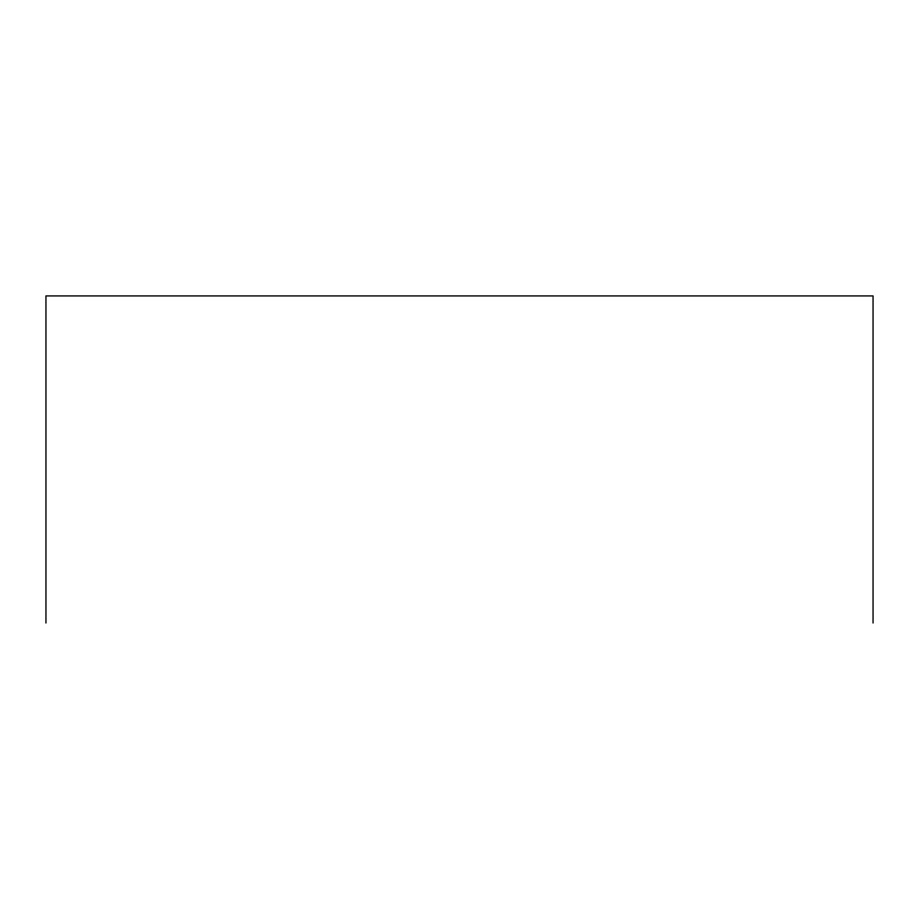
<?xml version="1.0" encoding="UTF-8"?>
<svg xmlns="http://www.w3.org/2000/svg" width="919" height="919" viewBox="0 0 919 919"><rect width="100%" height="100%" fill="white"/><g stroke="black" fill="none" stroke-linecap="round" stroke-linejoin="round"><path stroke-width="1.38" d="M873.05 623.071L873.05 295.929L45.95 295.929L45.95 623.071"/></g></svg>
